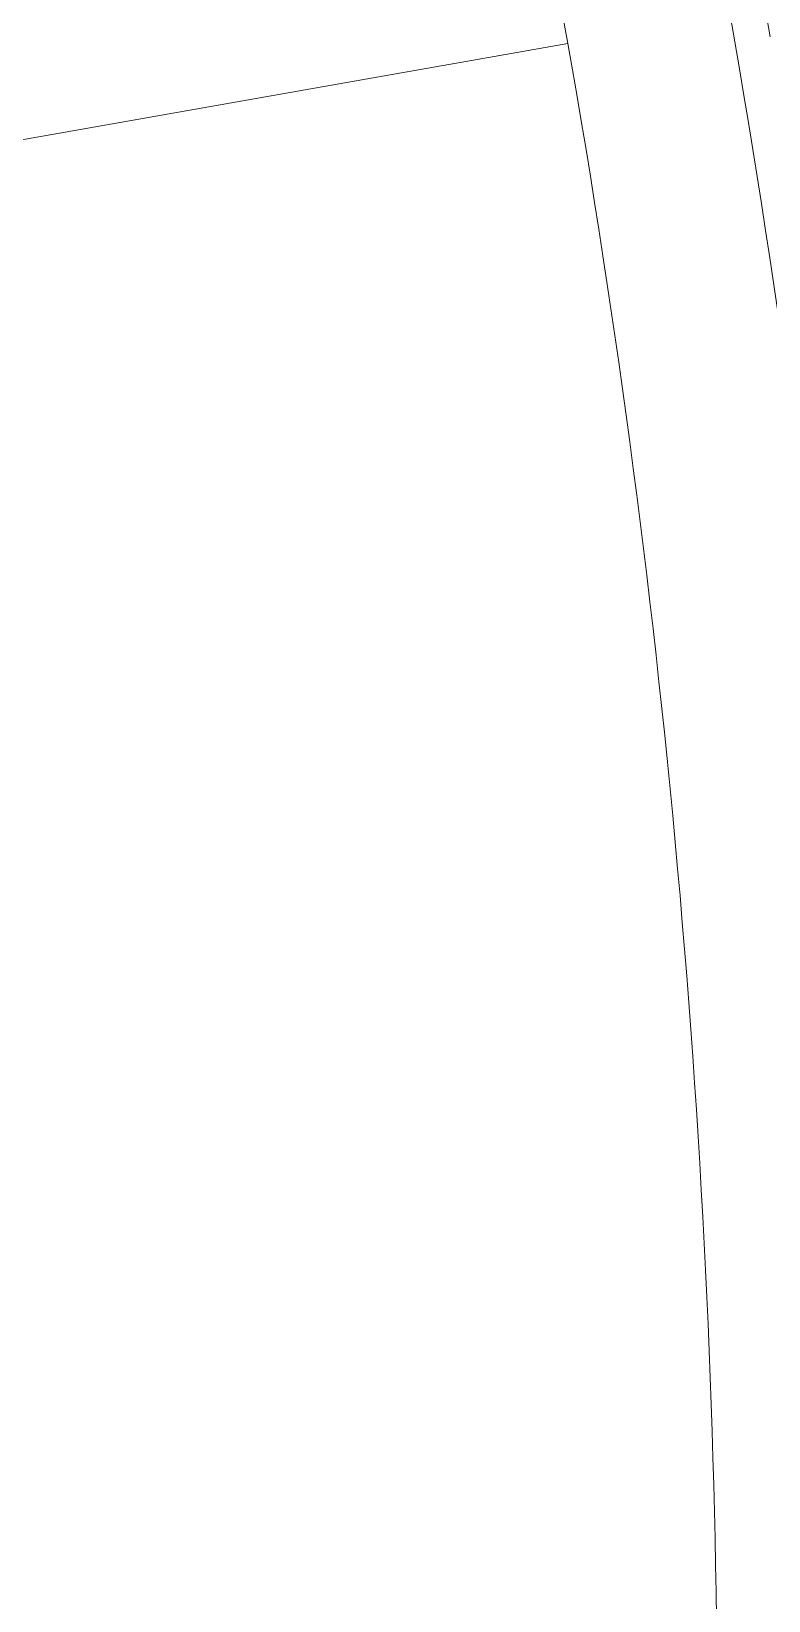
# Model space of a CAD drawing. Header units: millimetres. Extents: x 867 to 1330, y 209 to 507.
# Drawn here: x 1186.36679 to 1186.3805, y 446.56536 to 446.59451 of the extents above; entities that cross this region are included whole.
import ezdxf

# ---------------------------------------------------------------- set-up
doc = ezdxf.new("R2010")
doc.units = ezdxf.units.MM
doc.header["$LTSCALE"] = 5
doc.layers.add('I-ARQ', color=8, linetype='Continuous', lineweight=0)

msp = doc.modelspace()

# ---------------------------------------------------------------- linework, layer by layer
at = {"layer": 'I-ARQ', "lineweight": 5}
for points in [[(1186.296418, 446.587583), (1186.296418, 446.609633), (1186.313345, 446.62799), (1186.335324, 446.629774), (1186.335324, 446.629774), (1186.357302, 446.631558), (1186.376968, 446.616173), (1186.380524, 446.59441)], [(1186.297085, 446.587583), (1186.297085, 446.609186), (1186.313597, 446.627206), (1186.335118, 446.629088), (1186.335118, 446.629088), (1186.356637, 446.630971), (1186.376027, 446.616093), (1186.379779, 446.594818)], [(1186.300144, 446.587583), (1186.300144, 446.607599), (1186.315444, 446.624296), (1186.335384, 446.626041), (1186.335384, 446.626041), (1186.355324, 446.627784), (1186.373289, 446.613999), (1186.376766, 446.594287)]]:
    msp.add_open_spline(points, degree=3, knots=[0, 0, 0, 0, 0.5, 0.5, 0.5, 0.75, 1, 1, 1, 1], dxfattribs=at)
for points in [[(1186.379779, 446.594818), (1186.383545, 446.573461), (1186.383545, 446.551611), (1186.379779, 446.530255)], [(1186.376766, 446.594287), (1186.376766, 446.594287), (1186.362743, 446.591814), (1186.362743, 446.591814)], [(1186.376766, 446.594287), (1186.38047, 446.573282), (1186.38047, 446.551792), (1186.376766, 446.530786)]]:
    msp.add_open_spline(points, degree=3, dxfattribs=at)

doc.saveas('drawing.dxf')
